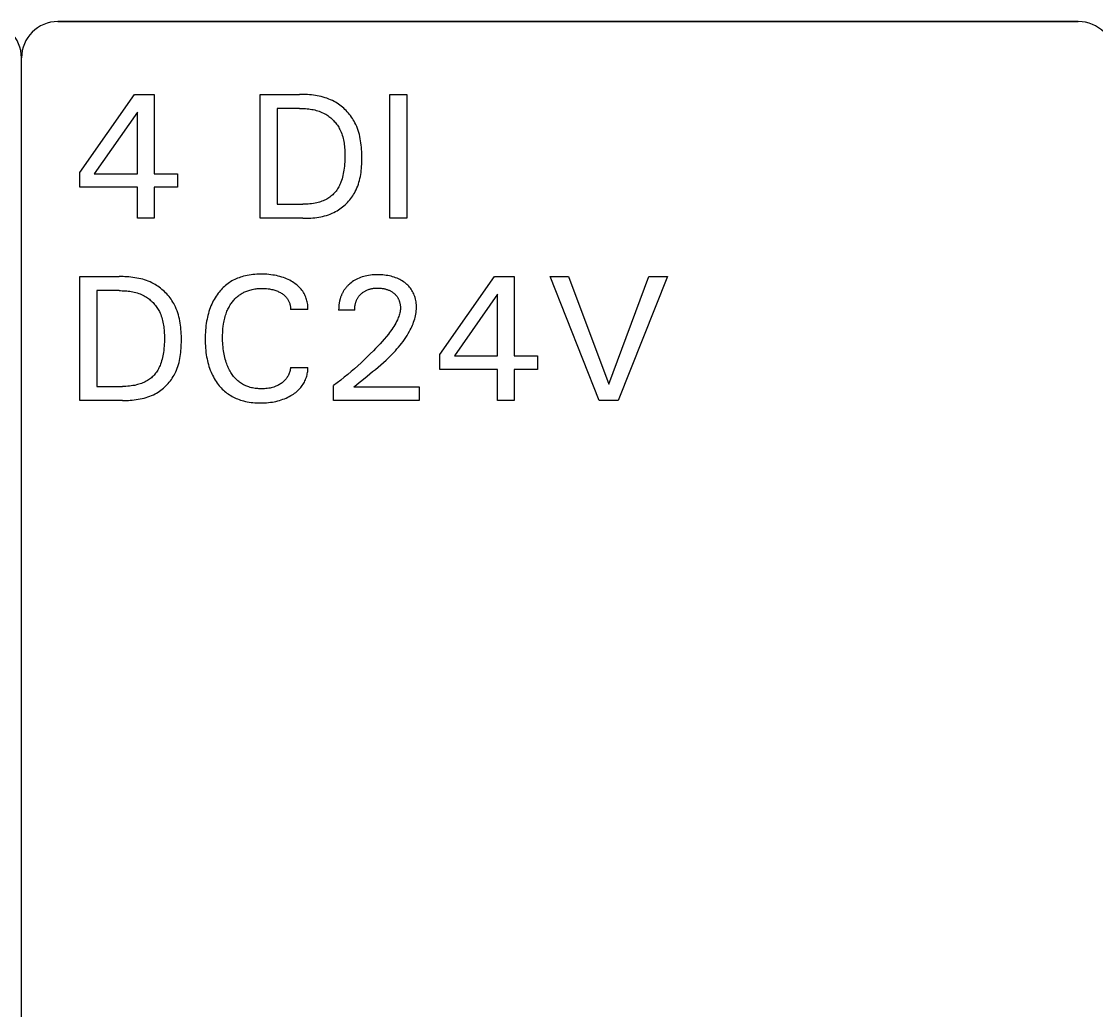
# Model space of a CAD drawing. Extents: x 10 to 622, y -523 to 292.
# Drawn here: x 279.28 to 282.266, y 115.463 to 118.211 of the extents above; entities that cross this region are included whole.
import ezdxf

# ---------------------------------------------------------------- set-up
doc = ezdxf.new("R2010")
doc.units = 0
doc.header["$LTSCALE"] = 5
doc.header["$MEASUREMENT"] = 0
doc.layers.get('0').update_dxf_attribs({"linetype": 'CONTINUOUS'})

msp = doc.modelspace()

# ---------------------------------------------------------------- linework, layer by layer
at = {"color": 7, "linetype": 'Continuous'}
for p, q in [((279.3809, 118.2106), (282.2157, 118.2106)), ((282.2157, 118.2106), (279.3809, 118.2106)), ((279.2797, 91.5843), (279.2797, 118.1094)), ((279.2797, 101.4856), (279.2797, 118.1094)), ((279.2797, 91.5843), (279.2797, 118.1094)), ((279.2797, 101.4856), (279.2797, 118.1094)), ((279.4417, 117.7915), (279.5934, 118.0081)), ((279.5934, 118.0081), (279.6478, 118.0081)), ((279.6478, 118.0081), (279.6478, 117.7876)), ((279.943, 117.6639), (279.943, 118.0081)), ((279.943, 118.0081), (280.052, 118.0081)), ((280.0575, 118.0081), (280.052, 118.0081)), ((280.063, 118.008), (280.0575, 118.0081)), ((280.0685, 118.0078), (280.063, 118.008)), ((280.074, 118.0075), (280.0685, 118.0078)), ((280.0796, 118.007), (280.074, 118.0075)), ((280.0851, 118.0065), (280.0796, 118.007)), ((280.0906, 118.0059), (280.0851, 118.0065)), ((280.0961, 118.0051), (280.0906, 118.0059)), ((280.1015, 118.0042), (280.0961, 118.0051)), ((280.107, 118.0031), (280.1015, 118.0042)), ((280.1124, 118.0019), (280.107, 118.0031)), ((280.1177, 118.0005), (280.1124, 118.0019)), ((280.3028, 117.6639), (280.3028, 118.0081)), ((280.3028, 118.0081), (280.3499, 118.0081)), ((280.3499, 118.0081), (280.3499, 117.6639)), ((280.123, 117.999), (280.1177, 118.0005)), ((280.1282, 117.9973), (280.123, 117.999)), ((280.1333, 117.9953), (280.1282, 117.9973)), ((280.1384, 117.9933), (280.1333, 117.9953)), ((280.1434, 117.991), (280.1384, 117.9933)), ((280.1483, 117.9885), (280.1434, 117.991)), ((280.1523, 117.9862), (280.1483, 117.9885)), ((280.1563, 117.9838), (280.1523, 117.9862)), ((280.1601, 117.9812), (280.1563, 117.9838)), ((280.1639, 117.9785), (280.1601, 117.9812)), ((280.1676, 117.9757), (280.1639, 117.9785)), ((280.1713, 117.9727), (280.1676, 117.9757)), ((280.1748, 117.9697), (280.1713, 117.9727)), ((279.6017, 117.9591), (279.4819, 117.7876)), ((279.6017, 117.7876), (279.6017, 117.9591)), ((279.9901, 117.9691), (279.9901, 117.7029)), ((280.052, 117.9691), (279.9901, 117.9691)), ((280.052, 117.9691), (280.0563, 117.9691)), ((280.0563, 117.9691), (280.0605, 117.969)), ((280.0605, 117.969), (280.0648, 117.9688)), ((280.0648, 117.9688), (280.069, 117.9685)), ((280.069, 117.9685), (280.0733, 117.9682)), ((280.0733, 117.9682), (280.0775, 117.9677)), ((280.0775, 117.9677), (280.0818, 117.9672)), ((280.0818, 117.9672), (280.086, 117.9665)), ((280.086, 117.9665), (280.0902, 117.9657)), ((280.0902, 117.9657), (280.0944, 117.9648)), ((280.0944, 117.9648), (280.0985, 117.9638)), ((280.0985, 117.9638), (280.1026, 117.9626)), ((280.1026, 117.9626), (280.1066, 117.9613)), ((280.1066, 117.9613), (280.1106, 117.9598)), ((280.1106, 117.9598), (280.1145, 117.9582)), ((280.1145, 117.9582), (280.1183, 117.9564)), ((280.1183, 117.9564), (280.1221, 117.9545)), ((280.1221, 117.9545), (280.1251, 117.9528)), ((280.1251, 117.9528), (280.128, 117.951)), ((280.128, 117.951), (280.1308, 117.9491)), ((280.1308, 117.9491), (280.1336, 117.9471)), ((280.1336, 117.9471), (280.1363, 117.945)), ((280.1363, 117.945), (280.1389, 117.9428)), ((280.1389, 117.9428), (280.1415, 117.9405)), ((280.1782, 117.9665), (280.1748, 117.9697)), ((280.1815, 117.9632), (280.1782, 117.9665)), ((280.1847, 117.9598), (280.1815, 117.9632)), ((280.1878, 117.9563), (280.1847, 117.9598)), ((280.1908, 117.9527), (280.1878, 117.9563)), ((280.1937, 117.949), (280.1908, 117.9527)), ((280.1964, 117.9452), (280.1937, 117.949)), ((280.199, 117.9414), (280.1964, 117.9452)), ((280.2015, 117.9375), (280.199, 117.9414)), ((280.1415, 117.9405), (280.144, 117.9382)), ((280.144, 117.9382), (280.1464, 117.9357)), ((280.1464, 117.9357), (280.1487, 117.9332)), ((280.1487, 117.9332), (280.151, 117.9306)), ((280.151, 117.9306), (280.1531, 117.9279)), ((280.1531, 117.9279), (280.1552, 117.9252)), ((280.1552, 117.9252), (280.1572, 117.9224)), ((280.1572, 117.9224), (280.1591, 117.9195)), ((280.1591, 117.9195), (280.1609, 117.9166)), ((280.1609, 117.9166), (280.1626, 117.9137)), ((280.1626, 117.9137), (280.1642, 117.9107)), ((280.2038, 117.9335), (280.2015, 117.9375)), ((280.206, 117.9294), (280.2038, 117.9335)), ((280.2086, 117.9241), (280.206, 117.9294)), ((280.211, 117.9187), (280.2086, 117.9241)), ((280.2131, 117.9133), (280.211, 117.9187)), ((280.2151, 117.9077), (280.2131, 117.9133)), ((280.1642, 117.9107), (280.1661, 117.9067)), ((280.1661, 117.9067), (280.1678, 117.9027)), ((280.1678, 117.9027), (280.1694, 117.8986)), ((280.1694, 117.8986), (280.1708, 117.8944)), ((280.1708, 117.8944), (280.172, 117.8902)), ((280.172, 117.8902), (280.1731, 117.886)), ((280.1731, 117.886), (280.1741, 117.8817)), ((280.1741, 117.8817), (280.175, 117.8774)), ((280.2168, 117.9021), (280.2151, 117.9077)), ((280.2184, 117.8964), (280.2168, 117.9021)), ((280.2197, 117.8907), (280.2184, 117.8964)), ((280.2209, 117.8849), (280.2197, 117.8907)), ((280.2219, 117.879), (280.2209, 117.8849)), ((280.175, 117.8774), (280.1757, 117.873)), ((280.1757, 117.873), (280.1764, 117.8686)), ((280.1764, 117.8686), (280.1769, 117.8642)), ((280.1769, 117.8642), (280.1773, 117.8598)), ((280.1773, 117.8598), (280.1776, 117.8553)), ((280.1776, 117.8553), (280.1779, 117.8509)), ((280.2228, 117.8731), (280.2219, 117.879)), ((280.2235, 117.8672), (280.2228, 117.8731)), ((280.2241, 117.8612), (280.2235, 117.8672)), ((280.2245, 117.8552), (280.2241, 117.8612)), ((280.2249, 117.8492), (280.2245, 117.8552)), ((280.178, 117.826), (280.1777, 117.8203)), ((280.1779, 117.8509), (280.178, 117.8465)), ((280.178, 117.8465), (280.1781, 117.842)), ((280.1781, 117.8318), (280.178, 117.826)), ((280.1781, 117.842), (280.1782, 117.8376)), ((280.1782, 117.8376), (280.1781, 117.8318)), ((280.2251, 117.8431), (280.2249, 117.8492)), ((280.2252, 117.8371), (280.2251, 117.8431)), ((280.2251, 117.8196), (280.2252, 117.8253)), ((280.2252, 117.831), (280.2252, 117.8371)), ((280.2252, 117.8253), (280.2252, 117.831)), ((280.1747, 117.7927), (280.1738, 117.7879)), ((280.1754, 117.7974), (280.1747, 117.7927)), ((280.1762, 117.8031), (280.1754, 117.7974)), ((280.1768, 117.8088), (280.1762, 117.8031)), ((280.1773, 117.8145), (280.1768, 117.8088)), ((280.1777, 117.8203), (280.1773, 117.8145)), ((280.2229, 117.7913), (280.2235, 117.7969)), ((280.2235, 117.7969), (280.2241, 117.8025)), ((280.2241, 117.8025), (280.2245, 117.8082)), ((280.2245, 117.8082), (280.2248, 117.8139)), ((280.2248, 117.8139), (280.2251, 117.8196)), ((279.4417, 117.75), (279.4417, 117.7915)), ((279.4819, 117.7876), (279.6017, 117.7876)), ((279.6478, 117.7876), (279.7129, 117.7876)), ((279.7129, 117.7876), (279.7129, 117.75)), ((280.1672, 117.7647), (280.1659, 117.7614)), ((280.1688, 117.7693), (280.1672, 117.7647)), ((280.1703, 117.7739), (280.1688, 117.7693)), ((280.1716, 117.7785), (280.1703, 117.7739)), ((280.1727, 117.7832), (280.1716, 117.7785)), ((280.1738, 117.7879), (280.1727, 117.7832)), ((280.2156, 117.7586), (280.2172, 117.7639)), ((280.2172, 117.7639), (280.2187, 117.7693)), ((280.2187, 117.7693), (280.22, 117.7747)), ((280.22, 117.7747), (280.2211, 117.7802)), ((280.2211, 117.7802), (280.222, 117.7857)), ((280.222, 117.7857), (280.2229, 117.7913)), ((279.6017, 117.75), (279.4417, 117.75)), ((279.6017, 117.6639), (279.6017, 117.75)), ((279.6478, 117.75), (279.6478, 117.6639)), ((279.7129, 117.75), (279.6478, 117.75)), ((280.1492, 117.7343), (280.1468, 117.7319)), ((280.1514, 117.7369), (280.1492, 117.7343)), ((280.1535, 117.7395), (280.1514, 117.7369)), ((280.1557, 117.7424), (280.1535, 117.7395)), ((280.1577, 117.7454), (280.1557, 117.7424)), ((280.1595, 117.7485), (280.1577, 117.7454)), ((280.1613, 117.7516), (280.1595, 117.7485)), ((280.1629, 117.7548), (280.1613, 117.7516)), ((280.1645, 117.7581), (280.1629, 117.7548)), ((280.1659, 117.7614), (280.1645, 117.7581)), ((280.2025, 117.7302), (280.2048, 117.7341)), ((280.2048, 117.7341), (280.207, 117.7382)), ((280.207, 117.7382), (280.2095, 117.7432)), ((280.2095, 117.7432), (280.2117, 117.7483)), ((280.2117, 117.7483), (280.2138, 117.7534)), ((280.2138, 117.7534), (280.2156, 117.7586)), ((279.9901, 117.7029), (280.0616, 117.7029)), ((280.0664, 117.703), (280.0616, 117.7029)), ((280.0713, 117.7032), (280.0664, 117.703)), ((280.0761, 117.7034), (280.0713, 117.7032)), ((280.081, 117.7039), (280.0761, 117.7034)), ((280.0858, 117.7044), (280.081, 117.7039)), ((280.0906, 117.7051), (280.0858, 117.7044)), ((280.0954, 117.706), (280.0906, 117.7051)), ((280.1002, 117.707), (280.0954, 117.706)), ((280.1038, 117.7079), (280.1002, 117.707)), ((280.1073, 117.7089), (280.1038, 117.7079)), ((280.1108, 117.71), (280.1073, 117.7089)), ((280.1143, 117.7112), (280.1108, 117.71)), ((280.1177, 117.7126), (280.1143, 117.7112)), ((280.1211, 117.714), (280.1177, 117.7126)), ((280.1244, 117.7156), (280.1211, 117.714)), ((280.1277, 117.7174), (280.1244, 117.7156)), ((280.1308, 117.7192), (280.1277, 117.7174)), ((280.1337, 117.721), (280.1308, 117.7192)), ((280.1365, 117.723), (280.1337, 117.721)), ((280.1392, 117.7251), (280.1365, 117.723)), ((280.1418, 117.7272), (280.1392, 117.7251)), ((280.1444, 117.7295), (280.1418, 117.7272)), ((280.1468, 117.7319), (280.1444, 117.7295)), ((280.1788, 117.7014), (280.1822, 117.7047)), ((280.1822, 117.7047), (280.1855, 117.708)), ((280.1855, 117.708), (280.1886, 117.7115)), ((280.1886, 117.7115), (280.1917, 117.715)), ((280.1917, 117.715), (280.1946, 117.7187)), ((280.1946, 117.7187), (280.1973, 117.7224)), ((280.1973, 117.7224), (280.2, 117.7262)), ((280.2, 117.7262), (280.2025, 117.7302)), ((280.127, 117.6721), (280.1322, 117.6738)), ((280.1322, 117.6738), (280.1374, 117.6756)), ((280.1374, 117.6756), (280.1425, 117.6777)), ((280.1425, 117.6777), (280.1475, 117.68)), ((280.1475, 117.68), (280.1524, 117.6825)), ((280.1524, 117.6825), (280.1564, 117.6848)), ((280.1564, 117.6848), (280.1604, 117.6872)), ((280.1604, 117.6872), (280.1643, 117.6898)), ((280.1643, 117.6898), (280.168, 117.6925)), ((280.168, 117.6925), (280.1717, 117.6953)), ((280.1717, 117.6953), (280.1753, 117.6983)), ((280.1753, 117.6983), (280.1788, 117.7014)), ((279.6478, 117.6639), (279.6017, 117.6639)), ((280.0613, 117.6639), (279.943, 117.6639)), ((280.0613, 117.6639), (280.0668, 117.664)), ((280.0668, 117.664), (280.0723, 117.6641)), ((280.0723, 117.6641), (280.0778, 117.6643)), ((280.0778, 117.6643), (280.0834, 117.6646)), ((280.0834, 117.6646), (280.0889, 117.6651)), ((280.0889, 117.6651), (280.0944, 117.6656)), ((280.0944, 117.6656), (280.0999, 117.6663)), ((280.0999, 117.6663), (280.1054, 117.6672)), ((280.1054, 117.6672), (280.1109, 117.6682)), ((280.1109, 117.6682), (280.1163, 117.6693)), ((280.1163, 117.6693), (280.1217, 117.6706)), ((280.1217, 117.6706), (280.127, 117.6721)), ((280.3499, 117.6639), (280.3028, 117.6639)), ((279.4417, 117.1577), (279.4417, 117.5019)), ((279.4417, 117.5019), (279.5507, 117.5019)), ((279.5562, 117.5019), (279.5507, 117.5019)), ((279.5617, 117.5018), (279.5562, 117.5019)), ((279.5672, 117.5016), (279.5617, 117.5018)), ((279.5727, 117.5012), (279.5672, 117.5016)), ((279.5782, 117.5008), (279.5727, 117.5012)), ((279.5838, 117.5003), (279.5782, 117.5008)), ((279.5893, 117.4997), (279.5838, 117.5003)), ((279.5948, 117.4989), (279.5893, 117.4997)), ((279.6002, 117.498), (279.5948, 117.4989)), ((279.6056, 117.4969), (279.6002, 117.498)), ((279.611, 117.4957), (279.6056, 117.4969)), ((279.6164, 117.4943), (279.611, 117.4957)), ((279.6216, 117.4928), (279.6164, 117.4943)), ((279.8721, 117.4938), (279.8682, 117.4918)), ((279.876, 117.4956), (279.8721, 117.4938)), ((279.88, 117.4973), (279.876, 117.4956)), ((279.884, 117.4989), (279.88, 117.4973)), ((279.8881, 117.5003), (279.884, 117.4989)), ((279.8922, 117.5016), (279.8881, 117.5003)), ((279.8964, 117.5029), (279.8922, 117.5016)), ((279.9016, 117.5042), (279.8964, 117.5029)), ((279.9068, 117.5053), (279.9016, 117.5042)), ((279.912, 117.5062), (279.9068, 117.5053)), ((279.9173, 117.507), (279.912, 117.5062)), ((279.9226, 117.5077), (279.9173, 117.507)), ((279.928, 117.5081), (279.9226, 117.5077)), ((279.9333, 117.5085), (279.928, 117.5081)), ((279.9386, 117.5087), (279.9333, 117.5085)), ((279.944, 117.5088), (279.9386, 117.5087)), ((279.9496, 117.5087), (279.944, 117.5088)), ((279.9553, 117.5085), (279.9496, 117.5087)), ((279.9609, 117.5082), (279.9553, 117.5085)), ((279.9665, 117.5077), (279.9609, 117.5082)), ((279.9721, 117.5071), (279.9665, 117.5077)), ((279.9777, 117.5063), (279.9721, 117.5071)), ((279.9827, 117.5055), (279.9777, 117.5063)), ((279.9877, 117.5045), (279.9827, 117.5055)), ((279.9927, 117.5034), (279.9877, 117.5045)), ((279.9977, 117.5021), (279.9927, 117.5034)), ((280.0026, 117.5007), (279.9977, 117.5021)), ((280.0074, 117.4991), (280.0026, 117.5007)), ((280.0118, 117.4975), (280.0074, 117.4991)), ((280.0162, 117.4957), (280.0118, 117.4975)), ((280.0205, 117.4938), (280.0162, 117.4957)), ((280.0248, 117.4917), (280.0205, 117.4938)), ((280.2098, 117.4941), (280.206, 117.492)), ((280.2136, 117.496), (280.2098, 117.4941)), ((280.2177, 117.4978), (280.2136, 117.496)), ((280.2219, 117.4994), (280.2177, 117.4978)), ((280.2262, 117.5009), (280.2219, 117.4994)), ((280.2305, 117.5022), (280.2262, 117.5009)), ((280.2348, 117.5033), (280.2305, 117.5022)), ((280.2392, 117.5043), (280.2348, 117.5033)), ((280.2441, 117.5052), (280.2392, 117.5043)), ((280.2491, 117.5059), (280.2441, 117.5052)), ((280.254, 117.5064), (280.2491, 117.5059)), ((280.259, 117.5068), (280.254, 117.5064)), ((280.2639, 117.507), (280.259, 117.5068)), ((280.2689, 117.5071), (280.2639, 117.507)), ((280.2738, 117.507), (280.2689, 117.5071)), ((280.2786, 117.5068), (280.2738, 117.507)), ((280.2835, 117.5065), (280.2786, 117.5068)), ((280.2883, 117.506), (280.2835, 117.5065)), ((280.2931, 117.5054), (280.2883, 117.506)), ((280.2979, 117.5046), (280.2931, 117.5054)), ((280.3022, 117.5038), (280.2979, 117.5046)), ((280.3064, 117.5028), (280.3022, 117.5038)), ((280.3107, 117.5016), (280.3064, 117.5028)), ((280.3148, 117.5004), (280.3107, 117.5016)), ((280.319, 117.4989), (280.3148, 117.5004)), ((280.323, 117.4973), (280.319, 117.4989)), ((280.3268, 117.4956), (280.323, 117.4973)), ((280.3304, 117.4938), (280.3268, 117.4956)), ((280.334, 117.4919), (280.3304, 117.4938)), ((280.4421, 117.2853), (280.5939, 117.5019)), ((280.5939, 117.5019), (280.6483, 117.5019)), ((280.6483, 117.5019), (280.6483, 117.2814)), ((280.8847, 117.1577), (280.748, 117.5019)), ((280.748, 117.5019), (280.799, 117.5019)), ((280.799, 117.5019), (280.9117, 117.2028)), ((280.9117, 117.2028), (281.023, 117.5019)), ((281.074, 117.5019), (280.9373, 117.1577)), ((281.023, 117.5019), (281.074, 117.5019)), ((279.6269, 117.491), (279.6216, 117.4928)), ((279.632, 117.4891), (279.6269, 117.491)), ((279.6371, 117.487), (279.632, 117.4891)), ((279.6421, 117.4848), (279.6371, 117.487)), ((279.6469, 117.4822), (279.6421, 117.4848)), ((279.651, 117.48), (279.6469, 117.4822)), ((279.6549, 117.4776), (279.651, 117.48)), ((279.6588, 117.475), (279.6549, 117.4776)), ((279.6626, 117.4723), (279.6588, 117.475)), ((279.6663, 117.4695), (279.6626, 117.4723)), ((279.6699, 117.4665), (279.6663, 117.4695)), ((279.6735, 117.4635), (279.6699, 117.4665)), ((279.6769, 117.4603), (279.6735, 117.4635)), ((279.8344, 117.4655), (279.8316, 117.4623)), ((279.8374, 117.4686), (279.8344, 117.4655)), ((279.8404, 117.4716), (279.8374, 117.4686)), ((279.8436, 117.4745), (279.8404, 117.4716)), ((279.8468, 117.4774), (279.8436, 117.4745)), ((279.8502, 117.4801), (279.8468, 117.4774)), ((279.8536, 117.4827), (279.8502, 117.4801)), ((279.8571, 117.4851), (279.8536, 117.4827)), ((279.8607, 117.4875), (279.8571, 117.4851)), ((279.8645, 117.4897), (279.8607, 117.4875)), ((279.8682, 117.4918), (279.8645, 117.4897)), ((279.9085, 117.4628), (279.9112, 117.4637)), ((279.9112, 117.4637), (279.914, 117.4645)), ((279.914, 117.4645), (279.9174, 117.4654)), ((279.9174, 117.4654), (279.9208, 117.4662)), ((279.9208, 117.4662), (279.9243, 117.4669)), ((279.9243, 117.4669), (279.9277, 117.4675)), ((279.9277, 117.4675), (279.9312, 117.468)), ((279.9312, 117.468), (279.9347, 117.4684)), ((279.9347, 117.4684), (279.9383, 117.4686)), ((279.9383, 117.4686), (279.9418, 117.4688)), ((279.9418, 117.4688), (279.9453, 117.469)), ((279.9453, 117.469), (279.9488, 117.469)), ((279.9488, 117.469), (279.9528, 117.4689)), ((279.9528, 117.4689), (279.9568, 117.4688)), ((279.9568, 117.4688), (279.9608, 117.4685)), ((279.9608, 117.4685), (279.9647, 117.4681)), ((279.9647, 117.4681), (279.9687, 117.4675)), ((279.9687, 117.4675), (279.9717, 117.467)), ((279.9717, 117.467), (279.9746, 117.4664)), ((279.9746, 117.4664), (279.9776, 117.4657)), ((279.9776, 117.4657), (279.9805, 117.465)), ((279.9805, 117.465), (279.9834, 117.4641)), ((279.9834, 117.4641), (279.9863, 117.4631)), ((279.9863, 117.4631), (279.9889, 117.4621)), ((280.0289, 117.4895), (280.0248, 117.4917)), ((280.033, 117.487), (280.0289, 117.4895)), ((280.0363, 117.4849), (280.033, 117.487)), ((280.0395, 117.4827), (280.0363, 117.4849)), ((280.0426, 117.4804), (280.0395, 117.4827)), ((280.0456, 117.478), (280.0426, 117.4804)), ((280.0486, 117.4754), (280.0456, 117.478)), ((280.0514, 117.4727), (280.0486, 117.4754)), ((280.0541, 117.4699), (280.0514, 117.4727)), ((280.0566, 117.467), (280.0541, 117.4699)), ((280.0588, 117.4641), (280.0566, 117.467)), ((280.061, 117.4611), (280.0588, 117.4641)), ((280.1756, 117.4637), (280.1747, 117.4623)), ((280.1765, 117.4651), (280.1756, 117.4637)), ((280.1775, 117.4664), (280.1765, 117.4651)), ((280.1785, 117.4678), (280.1775, 117.4664)), ((280.1795, 117.4691), (280.1785, 117.4678)), ((280.1805, 117.4704), (280.1795, 117.4691)), ((280.1815, 117.4716), (280.1805, 117.4704)), ((280.1826, 117.4729), (280.1815, 117.4716)), ((280.1837, 117.4741), (280.1826, 117.4729)), ((280.1849, 117.4753), (280.1837, 117.4741)), ((280.186, 117.4765), (280.1849, 117.4753)), ((280.1872, 117.4777), (280.186, 117.4765)), ((280.1884, 117.4789), (280.1872, 117.4777)), ((280.1896, 117.48), (280.1884, 117.4789)), ((280.1908, 117.4811), (280.1896, 117.48)), ((280.1921, 117.4822), (280.1908, 117.4811)), ((280.1954, 117.4849), (280.1921, 117.4822)), ((280.1988, 117.4874), (280.1954, 117.4849)), ((280.2024, 117.4898), (280.1988, 117.4874)), ((280.206, 117.492), (280.2024, 117.4898)), ((280.2358, 117.4627), (280.2376, 117.4636)), ((280.2376, 117.4636), (280.2395, 117.4644)), ((280.2395, 117.4644), (280.2414, 117.4652)), ((280.2414, 117.4652), (280.2433, 117.4659)), ((280.2433, 117.4659), (280.2452, 117.4666)), ((280.2452, 117.4666), (280.2472, 117.4672)), ((280.2472, 117.4672), (280.2491, 117.4677)), ((280.2491, 117.4677), (280.2511, 117.4682)), ((280.2511, 117.4682), (280.2533, 117.4686)), ((280.2533, 117.4686), (280.2555, 117.469)), ((280.2555, 117.469), (280.2577, 117.4693)), ((280.2577, 117.4693), (280.26, 117.4695)), ((280.26, 117.4695), (280.2622, 117.4697)), ((280.2622, 117.4697), (280.2644, 117.4699)), ((280.2644, 117.4699), (280.2667, 117.4699)), ((280.2667, 117.4699), (280.2689, 117.47)), ((280.2689, 117.47), (280.2714, 117.4699)), ((280.2714, 117.4699), (280.2739, 117.4699)), ((280.2739, 117.4699), (280.2764, 117.4697)), ((280.2764, 117.4697), (280.2789, 117.4695)), ((280.2789, 117.4695), (280.2813, 117.4692)), ((280.2813, 117.4692), (280.2838, 117.4689)), ((280.2838, 117.4689), (280.2863, 117.4684)), ((280.2863, 117.4684), (280.2882, 117.468)), ((280.2882, 117.468), (280.2901, 117.4676)), ((280.2901, 117.4676), (280.292, 117.4671)), ((280.292, 117.4671), (280.2939, 117.4665)), ((280.2939, 117.4665), (280.2957, 117.4659)), ((280.2957, 117.4659), (280.2976, 117.4653)), ((280.2976, 117.4653), (280.2994, 117.4646)), ((280.2994, 117.4646), (280.3012, 117.4638)), ((280.3012, 117.4638), (280.3029, 117.463)), ((280.3375, 117.4897), (280.334, 117.4919)), ((280.341, 117.4875), (280.3375, 117.4897)), ((280.3443, 117.4851), (280.341, 117.4875)), ((280.3472, 117.4828), (280.3443, 117.4851)), ((280.3501, 117.4804), (280.3472, 117.4828)), ((280.3528, 117.4778), (280.3501, 117.4804)), ((280.3554, 117.4752), (280.3528, 117.4778)), ((280.3579, 117.4724), (280.3554, 117.4752)), ((280.3603, 117.4695), (280.3579, 117.4724)), ((280.3625, 117.4666), (280.3603, 117.4695)), ((280.3645, 117.4635), (280.3625, 117.4666)), ((280.3663, 117.4604), (280.3645, 117.4635)), ((279.4888, 117.4629), (279.4888, 117.1967)), ((279.5507, 117.4629), (279.4888, 117.4629)), ((279.5507, 117.4629), (279.5549, 117.4629)), ((279.5549, 117.4629), (279.5592, 117.4628)), ((279.5592, 117.4628), (279.5634, 117.4626)), ((279.5634, 117.4626), (279.5677, 117.4623)), ((279.5677, 117.4623), (279.572, 117.462)), ((279.572, 117.462), (279.5762, 117.4615)), ((279.5762, 117.4615), (279.5805, 117.461)), ((279.5805, 117.461), (279.5847, 117.4603)), ((279.5847, 117.4603), (279.5889, 117.4595)), ((279.5889, 117.4595), (279.5931, 117.4586)), ((279.5931, 117.4586), (279.5972, 117.4576)), ((279.5972, 117.4576), (279.6013, 117.4564)), ((279.6013, 117.4564), (279.6053, 117.4551)), ((279.6053, 117.4551), (279.6093, 117.4536)), ((279.6093, 117.4536), (279.6132, 117.452)), ((279.6132, 117.452), (279.617, 117.4502)), ((279.617, 117.4502), (279.6208, 117.4483)), ((279.6208, 117.4483), (279.6237, 117.4466)), ((279.6237, 117.4466), (279.6266, 117.4448)), ((279.6266, 117.4448), (279.6295, 117.4429)), ((279.6295, 117.4429), (279.6322, 117.4409)), ((279.6322, 117.4409), (279.6349, 117.4388)), ((279.6349, 117.4388), (279.6376, 117.4366)), ((279.6376, 117.4366), (279.6401, 117.4343)), ((279.6401, 117.4343), (279.6426, 117.432)), ((279.6802, 117.457), (279.6769, 117.4603)), ((279.6834, 117.4536), (279.6802, 117.457)), ((279.6865, 117.4501), (279.6834, 117.4536)), ((279.6895, 117.4465), (279.6865, 117.4501)), ((279.6923, 117.4428), (279.6895, 117.4465)), ((279.6951, 117.439), (279.6923, 117.4428)), ((279.6977, 117.4352), (279.6951, 117.439)), ((279.7001, 117.4313), (279.6977, 117.4352)), ((279.8125, 117.4342), (279.8102, 117.4296)), ((279.815, 117.4386), (279.8125, 117.4342)), ((279.8175, 117.443), (279.815, 117.4386)), ((279.8203, 117.4473), (279.8175, 117.443)), ((279.8231, 117.4515), (279.8203, 117.4473)), ((279.8261, 117.4556), (279.8231, 117.4515)), ((279.8288, 117.459), (279.8261, 117.4556)), ((279.8316, 117.4623), (279.8288, 117.459)), ((279.8667, 117.4331), (279.8685, 117.4353)), ((279.8685, 117.4353), (279.8704, 117.4375)), ((279.8704, 117.4375), (279.8724, 117.4397)), ((279.8724, 117.4397), (279.8744, 117.4417)), ((279.8744, 117.4417), (279.8765, 117.4437)), ((279.8765, 117.4437), (279.8786, 117.4456)), ((279.8786, 117.4456), (279.8808, 117.4475)), ((279.8808, 117.4475), (279.8831, 117.4493)), ((279.8831, 117.4493), (279.8854, 117.451)), ((279.8854, 117.451), (279.8878, 117.4526)), ((279.8878, 117.4526), (279.8902, 117.4542)), ((279.8902, 117.4542), (279.8927, 117.4556)), ((279.8927, 117.4556), (279.8952, 117.457)), ((279.8952, 117.457), (279.8978, 117.4583)), ((279.8978, 117.4583), (279.9004, 117.4596)), ((279.9004, 117.4596), (279.9031, 117.4607)), ((279.9031, 117.4607), (279.9058, 117.4618)), ((279.9058, 117.4618), (279.9085, 117.4628)), ((279.9889, 117.4621), (279.9915, 117.4611)), ((279.9915, 117.4611), (279.9941, 117.4599)), ((279.9941, 117.4599), (279.9966, 117.4586)), ((279.9966, 117.4586), (279.9991, 117.4573)), ((279.9991, 117.4573), (280.0015, 117.4558)), ((280.0015, 117.4558), (280.0035, 117.4546)), ((280.0035, 117.4546), (280.0054, 117.4532)), ((280.0054, 117.4532), (280.0073, 117.4519)), ((280.0073, 117.4519), (280.0091, 117.4504)), ((280.0091, 117.4504), (280.0109, 117.4489)), ((280.0109, 117.4489), (280.0126, 117.4473)), ((280.0126, 117.4473), (280.0142, 117.4456)), ((280.0142, 117.4456), (280.0158, 117.4439)), ((280.0158, 117.4439), (280.0171, 117.4422)), ((280.0171, 117.4422), (280.0184, 117.4404)), ((280.0184, 117.4404), (280.0196, 117.4386)), ((280.0196, 117.4386), (280.0207, 117.4367)), ((280.0207, 117.4367), (280.0217, 117.4348)), ((280.0217, 117.4348), (280.0227, 117.4329)), ((280.0629, 117.458), (280.061, 117.4611)), ((280.0648, 117.4549), (280.0629, 117.458)), ((280.0665, 117.4516), (280.0648, 117.4549)), ((280.0681, 117.4483), (280.0665, 117.4516)), ((280.0695, 117.4449), (280.0681, 117.4483)), ((280.0707, 117.4415), (280.0695, 117.4449)), ((280.0718, 117.4382), (280.0707, 117.4415)), ((280.0728, 117.4348), (280.0718, 117.4382)), ((280.0736, 117.4314), (280.0728, 117.4348)), ((280.1634, 117.4341), (280.163, 117.4322)), ((280.1638, 117.436), (280.1634, 117.4341)), ((280.1643, 117.4379), (280.1638, 117.436)), ((280.1648, 117.4396), (280.1643, 117.4379)), ((280.1653, 117.4414), (280.1648, 117.4396)), ((280.1658, 117.4431), (280.1653, 117.4414)), ((280.1664, 117.4447), (280.1658, 117.4431)), ((280.167, 117.4464), (280.1664, 117.4447)), ((280.1676, 117.4481), (280.167, 117.4464)), ((280.1683, 117.4497), (280.1676, 117.4481)), ((280.169, 117.4514), (280.1683, 117.4497)), ((280.1697, 117.453), (280.169, 117.4514)), ((280.1704, 117.4546), (280.1697, 117.453)), ((280.1712, 117.4562), (280.1704, 117.4546)), ((280.172, 117.4577), (280.1712, 117.4562)), ((280.1729, 117.4593), (280.172, 117.4577)), ((280.1738, 117.4608), (280.1729, 117.4593)), ((280.1747, 117.4623), (280.1738, 117.4608)), ((280.2089, 117.4317), (280.2095, 117.4333)), ((280.2095, 117.4333), (280.2101, 117.435)), ((280.2101, 117.435), (280.2108, 117.4366)), ((280.2108, 117.4366), (280.2116, 117.4383)), ((280.2116, 117.4383), (280.2124, 117.4398)), ((280.2124, 117.4398), (280.2132, 117.4414)), ((280.2132, 117.4414), (280.2141, 117.4429)), ((280.2141, 117.4429), (280.2151, 117.4444)), ((280.2151, 117.4444), (280.2161, 117.4458)), ((280.2161, 117.4458), (280.2171, 117.4472)), ((280.2171, 117.4472), (280.2182, 117.4485)), ((280.2182, 117.4485), (280.2193, 117.4499)), ((280.2193, 117.4499), (280.2205, 117.4512)), ((280.2205, 117.4512), (280.2217, 117.4524)), ((280.2217, 117.4524), (280.2229, 117.4536)), ((280.2229, 117.4536), (280.2244, 117.455)), ((280.2244, 117.455), (280.2259, 117.4562)), ((280.2259, 117.4562), (280.2275, 117.4575)), ((280.2275, 117.4575), (280.229, 117.4586)), ((280.229, 117.4586), (280.2307, 117.4597)), ((280.2307, 117.4597), (280.2323, 117.4608)), ((280.2323, 117.4608), (280.2341, 117.4618)), ((280.2341, 117.4618), (280.2358, 117.4627)), ((280.3029, 117.463), (280.3045, 117.4622)), ((280.3045, 117.4622), (280.3062, 117.4613)), ((280.3062, 117.4613), (280.3078, 117.4603)), ((280.3078, 117.4603), (280.3093, 117.4593)), ((280.3093, 117.4593), (280.3108, 117.4583)), ((280.3108, 117.4583), (280.3123, 117.4572)), ((280.3123, 117.4572), (280.3138, 117.4561)), ((280.3138, 117.4561), (280.3151, 117.455)), ((280.3151, 117.455), (280.3164, 117.4538)), ((280.3164, 117.4538), (280.3176, 117.4527)), ((280.3176, 117.4527), (280.3188, 117.4514)), ((280.3188, 117.4514), (280.32, 117.4502)), ((280.32, 117.4502), (280.3211, 117.4489)), ((280.3211, 117.4489), (280.3221, 117.4475)), ((280.3221, 117.4475), (280.3231, 117.4462)), ((280.3231, 117.4462), (280.3241, 117.4448)), ((280.3241, 117.4448), (280.325, 117.4433)), ((280.325, 117.4433), (280.3259, 117.4418)), ((280.3259, 117.4418), (280.3266, 117.4403)), ((280.3266, 117.4403), (280.3274, 117.4388)), ((280.3274, 117.4388), (280.3281, 117.4372)), ((280.3281, 117.4372), (280.3287, 117.4356)), ((280.3287, 117.4356), (280.3293, 117.434)), ((280.3293, 117.434), (280.3298, 117.4323)), ((280.368, 117.4571), (280.3663, 117.4604)), ((280.3696, 117.4538), (280.368, 117.4571)), ((280.371, 117.4504), (280.3696, 117.4538)), ((280.3723, 117.447), (280.371, 117.4504)), ((280.3734, 117.4435), (280.3723, 117.447)), ((280.3744, 117.4396), (280.3734, 117.4435)), ((280.3752, 117.4357), (280.3744, 117.4396)), ((280.3759, 117.4317), (280.3752, 117.4357)), ((280.6022, 117.4529), (280.4824, 117.2814)), ((280.6022, 117.2814), (280.6022, 117.4529)), ((279.6426, 117.432), (279.6451, 117.4295)), ((279.6451, 117.4295), (279.6474, 117.427)), ((279.6474, 117.427), (279.6496, 117.4244)), ((279.6496, 117.4244), (279.6518, 117.4217)), ((279.6518, 117.4217), (279.6539, 117.419)), ((279.6539, 117.419), (279.6559, 117.4162)), ((279.6559, 117.4162), (279.6578, 117.4133)), ((279.6578, 117.4133), (279.6595, 117.4104)), ((279.6595, 117.4104), (279.6612, 117.4075)), ((279.6612, 117.4075), (279.6628, 117.4045)), ((279.6628, 117.4045), (279.6647, 117.4005)), ((279.7025, 117.4273), (279.7001, 117.4313)), ((279.7047, 117.4232), (279.7025, 117.4273)), ((279.7073, 117.4179), (279.7047, 117.4232)), ((279.7097, 117.4125), (279.7073, 117.4179)), ((279.7118, 117.4071), (279.7097, 117.4125)), ((279.7138, 117.4015), (279.7118, 117.4071)), ((279.8005, 117.4048), (279.7989, 117.3995)), ((279.8022, 117.4101), (279.8005, 117.4048)), ((279.804, 117.4153), (279.8022, 117.4101)), ((279.8061, 117.4204), (279.804, 117.4153)), ((279.8081, 117.4251), (279.8061, 117.4204)), ((279.8102, 117.4296), (279.8081, 117.4251)), ((279.8494, 117.4024), (279.8506, 117.4054)), ((279.8506, 117.4054), (279.8519, 117.4085)), ((279.8519, 117.4085), (279.8533, 117.4114)), ((279.8533, 117.4114), (279.8547, 117.4144)), ((279.8547, 117.4144), (279.8563, 117.4173)), ((279.8563, 117.4173), (279.8579, 117.4202)), ((279.8579, 117.4202), (279.8596, 117.423)), ((279.8596, 117.423), (279.8614, 117.4258)), ((279.8614, 117.4258), (279.8632, 117.4285)), ((279.8632, 117.4285), (279.8649, 117.4308)), ((279.8649, 117.4308), (279.8667, 117.4331)), ((280.0227, 117.4329), (280.0235, 117.4309)), ((280.0235, 117.4309), (280.0243, 117.4288)), ((280.0243, 117.4288), (280.025, 117.4269)), ((280.025, 117.4269), (280.0255, 117.4249)), ((280.0255, 117.4249), (280.026, 117.4229)), ((280.026, 117.4229), (280.0264, 117.4209)), ((280.0264, 117.4209), (280.0267, 117.4189)), ((280.0267, 117.4189), (280.027, 117.4168)), ((280.027, 117.4168), (280.0271, 117.4148)), ((280.0271, 117.4148), (280.0272, 117.4127)), ((280.0272, 117.4127), (280.0272, 117.4107)), ((280.0755, 117.4107), (280.0272, 117.4107)), ((280.0742, 117.428), (280.0736, 117.4314)), ((280.0748, 117.4246), (280.0742, 117.428)), ((280.0752, 117.4211), (280.0748, 117.4246)), ((280.0754, 117.4176), (280.0752, 117.4211)), ((280.0755, 117.4142), (280.0754, 117.4176)), ((280.0755, 117.4107), (280.0755, 117.4142)), ((280.1609, 117.4128), (280.1608, 117.4109)), ((280.1608, 117.4109), (280.1608, 117.409)), ((280.2055, 117.409), (280.1608, 117.409)), ((280.161, 117.4167), (280.1609, 117.4148)), ((280.1609, 117.4148), (280.1609, 117.4128)), ((280.1611, 117.4187), (280.161, 117.4167)), ((280.1613, 117.4206), (280.1611, 117.4187)), ((280.1615, 117.4225), (280.1613, 117.4206)), ((280.1617, 117.4245), (280.1615, 117.4225)), ((280.162, 117.4264), (280.1617, 117.4245)), ((280.1623, 117.4284), (280.162, 117.4264)), ((280.1626, 117.4303), (280.1623, 117.4284)), ((280.163, 117.4322), (280.1626, 117.4303)), ((280.2055, 117.4112), (280.2056, 117.4134)), ((280.2055, 117.409), (280.2055, 117.4112)), ((280.2056, 117.4134), (280.2057, 117.4156)), ((280.2057, 117.4156), (280.2059, 117.4178)), ((280.2059, 117.4178), (280.2062, 117.42)), ((280.2062, 117.42), (280.2065, 117.4222)), ((280.2065, 117.4222), (280.2069, 117.4244)), ((280.2069, 117.4244), (280.2074, 117.4265)), ((280.2074, 117.4265), (280.2079, 117.4282)), ((280.2079, 117.4282), (280.2084, 117.43)), ((280.2084, 117.43), (280.2089, 117.4317)), ((280.3298, 117.4323), (280.3303, 117.4307)), ((280.3303, 117.4307), (280.3308, 117.4289)), ((280.3313, 117.404), (280.3306, 117.4008)), ((280.3308, 117.4289), (280.3312, 117.427)), ((280.3312, 117.427), (280.3315, 117.4251)), ((280.3318, 117.4073), (280.3313, 117.404)), ((280.3315, 117.4251), (280.3318, 117.4233)), ((280.3318, 117.4233), (280.332, 117.4214)), ((280.3322, 117.4106), (280.3318, 117.4073)), ((280.332, 117.4214), (280.3322, 117.4195)), ((280.3322, 117.4195), (280.3323, 117.4176)), ((280.3323, 117.4139), (280.3322, 117.4106)), ((280.3323, 117.4176), (280.3324, 117.4157)), ((280.3324, 117.4157), (280.3323, 117.4139)), ((280.3764, 117.4278), (280.3759, 117.4317)), ((280.3759, 117.4022), (280.3765, 117.4067)), ((280.3768, 117.4238), (280.3764, 117.4278)), ((280.3765, 117.4067), (280.3768, 117.4112)), ((280.377, 117.4198), (280.3768, 117.4238)), ((280.3768, 117.4112), (280.377, 117.4158)), ((280.377, 117.4158), (280.377, 117.4198)), ((279.6647, 117.4005), (279.6665, 117.3965)), ((279.6665, 117.3965), (279.668, 117.3924)), ((279.668, 117.3924), (279.6694, 117.3882)), ((279.6694, 117.3882), (279.6707, 117.384)), ((279.6707, 117.384), (279.6718, 117.3798)), ((279.6718, 117.3798), (279.6728, 117.3755)), ((279.6728, 117.3755), (279.6737, 117.3711)), ((279.7155, 117.3959), (279.7138, 117.4015)), ((279.717, 117.3902), (279.7155, 117.3959)), ((279.7184, 117.3845), (279.717, 117.3902)), ((279.7196, 117.3787), (279.7184, 117.3845)), ((279.7206, 117.3728), (279.7196, 117.3787)), ((279.794, 117.3779), (279.7931, 117.3718)), ((279.7951, 117.3834), (279.794, 117.3779)), ((279.7962, 117.3888), (279.7951, 117.3834)), ((279.7975, 117.3942), (279.7962, 117.3888)), ((279.7989, 117.3995), (279.7975, 117.3942)), ((279.8411, 117.3708), (279.8418, 117.3748)), ((279.8418, 117.3748), (279.8426, 117.3789)), ((279.8426, 117.3789), (279.8435, 117.3828)), ((279.8435, 117.3828), (279.8444, 117.3868)), ((279.8444, 117.3868), (279.8455, 117.3908)), ((279.8455, 117.3908), (279.8467, 117.3947)), ((279.8467, 117.3947), (279.848, 117.3985)), ((279.848, 117.3985), (279.8494, 117.4024)), ((280.3217, 117.3772), (280.3193, 117.3726)), ((280.324, 117.3819), (280.3217, 117.3772)), ((280.3253, 117.385), (280.324, 117.3819)), ((280.3266, 117.3881), (280.3253, 117.385)), ((280.3278, 117.3912), (280.3266, 117.3881)), ((280.3289, 117.3944), (280.3278, 117.3912)), ((280.3298, 117.3976), (280.3289, 117.3944)), ((280.3306, 117.4008), (280.3298, 117.3976)), ((280.3674, 117.3711), (280.3691, 117.3754)), ((280.3691, 117.3754), (280.3706, 117.3798)), ((280.3706, 117.3798), (280.372, 117.3842)), ((280.372, 117.3842), (280.3732, 117.3887)), ((280.3732, 117.3887), (280.3743, 117.3931)), ((280.3743, 117.3931), (280.3752, 117.3976)), ((280.3752, 117.3976), (280.3759, 117.4022)), ((279.6737, 117.3711), (279.6744, 117.3668)), ((279.6744, 117.3668), (279.675, 117.3624)), ((279.675, 117.3624), (279.6755, 117.358)), ((279.6755, 117.358), (279.676, 117.3536)), ((279.676, 117.3536), (279.6763, 117.3491)), ((279.6763, 117.3491), (279.6765, 117.3447)), ((279.6765, 117.3447), (279.6767, 117.3403)), ((279.7215, 117.3669), (279.7206, 117.3728)), ((279.7222, 117.361), (279.7215, 117.3669)), ((279.7228, 117.355), (279.7222, 117.361)), ((279.7232, 117.349), (279.7228, 117.355)), ((279.7235, 117.343), (279.7232, 117.349)), ((279.7905, 117.347), (279.7903, 117.3407)), ((279.791, 117.3532), (279.7905, 117.347)), ((279.7915, 117.3594), (279.791, 117.3532)), ((279.7922, 117.3656), (279.7915, 117.3594)), ((279.7931, 117.3718), (279.7922, 117.3656)), ((279.8384, 117.3398), (279.8386, 117.3457)), ((279.8386, 117.3457), (279.8389, 117.3516)), ((279.8389, 117.3516), (279.8394, 117.3576)), ((279.8394, 117.3576), (279.8401, 117.3635)), ((279.8401, 117.3635), (279.8411, 117.3708)), ((280.3021, 117.3465), (280.2989, 117.3424)), ((280.3052, 117.3507), (280.3021, 117.3465)), ((280.3082, 117.3549), (280.3052, 117.3507)), ((280.3112, 117.3592), (280.3082, 117.3549)), ((280.314, 117.3636), (280.3112, 117.3592)), ((280.3167, 117.3681), (280.314, 117.3636)), ((280.3193, 117.3726), (280.3167, 117.3681)), ((280.3509, 117.3384), (280.3543, 117.3442)), ((280.3543, 117.3442), (280.3576, 117.3501)), ((280.3576, 117.3501), (280.3598, 117.3542)), ((280.3598, 117.3542), (280.3619, 117.3584)), ((280.3619, 117.3584), (280.3638, 117.3626)), ((280.3638, 117.3626), (280.3657, 117.3668)), ((280.3657, 117.3668), (280.3674, 117.3711)), ((279.6764, 117.3141), (279.676, 117.3083)), ((279.6767, 117.3198), (279.6764, 117.3141)), ((279.6767, 117.3403), (279.6768, 117.3358)), ((279.6768, 117.3256), (279.6767, 117.3198)), ((279.6768, 117.3358), (279.6768, 117.3314)), ((279.6768, 117.3314), (279.6768, 117.3256)), ((279.7238, 117.3369), (279.7235, 117.343)), ((279.7237, 117.3134), (279.7239, 117.3191)), ((279.7239, 117.3309), (279.7238, 117.3369)), ((279.7239, 117.3248), (279.7239, 117.3309)), ((279.7239, 117.3191), (279.7239, 117.3248)), ((279.7901, 117.3345), (279.79, 117.3282)), ((279.79, 117.3282), (279.7901, 117.322)), ((279.7903, 117.3407), (279.7901, 117.3345)), ((279.7901, 117.322), (279.7903, 117.3158)), ((279.7903, 117.3158), (279.7906, 117.3096)), ((279.8383, 117.3338), (279.8384, 117.3398)), ((279.8384, 117.3284), (279.8383, 117.3338)), ((279.8385, 117.3229), (279.8384, 117.3284)), ((279.8388, 117.3175), (279.8385, 117.3229)), ((279.8391, 117.312), (279.8388, 117.3175)), ((280.2757, 117.3149), (280.2697, 117.3083)), ((280.2817, 117.3216), (280.2757, 117.3149)), ((280.2876, 117.3284), (280.2817, 117.3216)), ((280.2933, 117.3354), (280.2876, 117.3284)), ((280.2989, 117.3424), (280.2933, 117.3354)), ((280.3315, 117.3111), (280.3356, 117.3163)), ((280.3356, 117.3163), (280.3397, 117.3217)), ((280.3397, 117.3217), (280.3435, 117.3272)), ((280.3435, 117.3272), (280.3473, 117.3327)), ((280.3473, 117.3327), (280.3509, 117.3384)), ((279.6733, 117.2865), (279.6724, 117.2817)), ((279.6741, 117.2912), (279.6733, 117.2865)), ((279.6749, 117.2969), (279.6741, 117.2912)), ((279.6755, 117.3026), (279.6749, 117.2969)), ((279.676, 117.3083), (279.6755, 117.3026)), ((279.7207, 117.2795), (279.7215, 117.2851)), ((279.7215, 117.2851), (279.7222, 117.2907)), ((279.7222, 117.2907), (279.7228, 117.2963)), ((279.7228, 117.2963), (279.7232, 117.302)), ((279.7232, 117.302), (279.7235, 117.3077)), ((279.7235, 117.3077), (279.7237, 117.3134)), ((279.7906, 117.3096), (279.791, 117.3035)), ((279.791, 117.3035), (279.7915, 117.2973)), ((279.7915, 117.2973), (279.7922, 117.2911)), ((279.7922, 117.2911), (279.7931, 117.285)), ((279.7931, 117.285), (279.7941, 117.2789)), ((279.8396, 117.3066), (279.8391, 117.312)), ((279.8402, 117.3011), (279.8396, 117.3066)), ((279.8409, 117.2957), (279.8402, 117.3011)), ((279.8416, 117.2909), (279.8409, 117.2957)), ((279.8425, 117.2862), (279.8416, 117.2909)), ((279.8434, 117.2815), (279.8425, 117.2862)), ((280.2488, 117.2869), (280.2403, 117.2786)), ((280.2572, 117.2953), (280.2488, 117.2869)), ((280.2635, 117.3018), (280.2572, 117.2953)), ((280.2697, 117.3083), (280.2635, 117.3018)), ((280.3044, 117.2813), (280.3091, 117.2861)), ((280.3091, 117.2861), (280.3138, 117.2909)), ((280.3138, 117.2909), (280.3184, 117.2958)), ((280.3184, 117.2958), (280.3229, 117.3008)), ((280.3229, 117.3008), (280.3272, 117.3059)), ((280.3272, 117.3059), (280.3315, 117.3111)), ((280.4421, 117.2438), (280.4421, 117.2853)), ((279.6646, 117.2552), (279.6631, 117.2519)), ((279.6659, 117.2585), (279.6646, 117.2552)), ((279.6675, 117.2631), (279.6659, 117.2585)), ((279.669, 117.2677), (279.6675, 117.2631)), ((279.6703, 117.2723), (279.669, 117.2677)), ((279.6714, 117.277), (279.6703, 117.2723)), ((279.6724, 117.2817), (279.6714, 117.277)), ((279.7143, 117.2524), (279.7159, 117.2577)), ((279.7159, 117.2577), (279.7174, 117.2631)), ((279.7174, 117.2631), (279.7186, 117.2685)), ((279.7186, 117.2685), (279.7198, 117.274)), ((279.7198, 117.274), (279.7207, 117.2795)), ((279.7941, 117.2789), (279.7951, 117.2735)), ((279.7951, 117.2735), (279.7962, 117.2681)), ((279.7962, 117.2681), (279.7975, 117.2628)), ((279.7975, 117.2628), (279.799, 117.2575)), ((279.799, 117.2575), (279.8005, 117.2523)), ((279.8445, 117.2768), (279.8434, 117.2815)), ((279.8457, 117.2721), (279.8445, 117.2768)), ((279.8471, 117.2675), (279.8457, 117.2721)), ((279.8485, 117.2629), (279.8471, 117.2675)), ((279.8498, 117.2594), (279.8485, 117.2629)), ((279.8511, 117.2558), (279.8498, 117.2594)), ((279.8526, 117.2523), (279.8511, 117.2558)), ((280.214, 117.2542), (280.2048, 117.2461)), ((280.223, 117.2624), (280.214, 117.2542)), ((280.2317, 117.2704), (280.223, 117.2624)), ((280.2403, 117.2786), (280.2317, 117.2704)), ((280.2703, 117.2504), (280.2778, 117.2568)), ((280.2778, 117.2568), (280.2852, 117.2633)), ((280.2852, 117.2633), (280.2924, 117.2699)), ((280.2924, 117.2699), (280.2996, 117.2766)), ((280.2996, 117.2766), (280.3044, 117.2813)), ((280.4824, 117.2814), (280.6022, 117.2814)), ((280.6483, 117.2814), (280.7134, 117.2814)), ((280.7134, 117.2814), (280.7134, 117.2438)), ((279.6455, 117.2257), (279.643, 117.2233)), ((279.6478, 117.2281), (279.6455, 117.2257)), ((279.6501, 117.2307), (279.6478, 117.2281)), ((279.6522, 117.2333), (279.6501, 117.2307)), ((279.6543, 117.2362), (279.6522, 117.2333)), ((279.6563, 117.2392), (279.6543, 117.2362)), ((279.6582, 117.2423), (279.6563, 117.2392)), ((279.66, 117.2454), (279.6582, 117.2423)), ((279.6616, 117.2486), (279.66, 117.2454)), ((279.6631, 117.2519), (279.6616, 117.2486)), ((279.7012, 117.2239), (279.7035, 117.2279)), ((279.7035, 117.2279), (279.7057, 117.232)), ((279.7057, 117.232), (279.7082, 117.237)), ((279.7082, 117.237), (279.7104, 117.2421)), ((279.7104, 117.2421), (279.7124, 117.2472)), ((279.7124, 117.2472), (279.7143, 117.2524)), ((279.8005, 117.2523), (279.8023, 117.2471)), ((279.8023, 117.2471), (279.8041, 117.2419)), ((279.8041, 117.2419), (279.8062, 117.2368)), ((279.8062, 117.2368), (279.8082, 117.2322)), ((279.8082, 117.2322), (279.8104, 117.2277)), ((279.8104, 117.2277), (279.8127, 117.2232)), ((279.8541, 117.2489), (279.8526, 117.2523)), ((279.8558, 117.2455), (279.8541, 117.2489)), ((279.8575, 117.2421), (279.8558, 117.2455)), ((279.8593, 117.2388), (279.8575, 117.2421)), ((279.8613, 117.2355), (279.8593, 117.2388)), ((279.8631, 117.2327), (279.8613, 117.2355)), ((279.865, 117.2299), (279.8631, 117.2327)), ((279.8669, 117.2272), (279.865, 117.2299)), ((279.869, 117.2246), (279.8669, 117.2272)), ((279.8711, 117.222), (279.869, 117.2246)), ((280.0203, 117.2261), (280.019, 117.2239)), ((280.0214, 117.2284), (280.0203, 117.2261)), ((280.0224, 117.2307), (280.0214, 117.2284)), ((280.0234, 117.2332), (280.0224, 117.2307)), ((280.0243, 117.2358), (280.0234, 117.2332)), ((280.0251, 117.2384), (280.0243, 117.2358)), ((280.0258, 117.241), (280.0251, 117.2384)), ((280.0264, 117.2436), (280.0258, 117.241)), ((280.0268, 117.2463), (280.0264, 117.2436)), ((280.0272, 117.2489), (280.0268, 117.2463)), ((280.0272, 117.2489), (280.0755, 117.2489)), ((280.0711, 117.2221), (280.0721, 117.2254)), ((280.0721, 117.2254), (280.073, 117.2287)), ((280.073, 117.2287), (280.0737, 117.232)), ((280.0737, 117.232), (280.0743, 117.2354)), ((280.0743, 117.2354), (280.0748, 117.2387)), ((280.0748, 117.2387), (280.0752, 117.2421)), ((280.0752, 117.2421), (280.0754, 117.2455)), ((280.0754, 117.2455), (280.0755, 117.2489)), ((280.1862, 117.2302), (280.1764, 117.2222)), ((280.1955, 117.2381), (280.1862, 117.2302)), ((280.2048, 117.2461), (280.1955, 117.2381)), ((280.225, 117.2135), (280.2401, 117.2256)), ((280.2401, 117.2256), (280.2477, 117.2317)), ((280.2477, 117.2317), (280.2553, 117.2379)), ((280.2553, 117.2379), (280.2628, 117.2441)), ((280.2628, 117.2441), (280.2703, 117.2504)), ((280.6022, 117.2438), (280.4421, 117.2438)), ((280.6022, 117.1577), (280.6022, 117.2438)), ((280.6483, 117.2438), (280.6483, 117.1577)), ((280.7134, 117.2438), (280.6483, 117.2438)), ((279.4888, 117.1967), (279.5602, 117.1967)), ((279.5651, 117.1968), (279.5602, 117.1967)), ((279.5699, 117.197), (279.5651, 117.1968)), ((279.5748, 117.1972), (279.5699, 117.197)), ((279.5797, 117.1977), (279.5748, 117.1972)), ((279.5845, 117.1982), (279.5797, 117.1977)), ((279.5893, 117.1989), (279.5845, 117.1982)), ((279.5941, 117.1998), (279.5893, 117.1989)), ((279.5989, 117.2008), (279.5941, 117.1998)), ((279.6024, 117.2017), (279.5989, 117.2008)), ((279.606, 117.2027), (279.6024, 117.2017)), ((279.6095, 117.2038), (279.606, 117.2027)), ((279.613, 117.205), (279.6095, 117.2038)), ((279.6164, 117.2064), (279.613, 117.205)), ((279.6198, 117.2078), (279.6164, 117.2064)), ((279.6231, 117.2094), (279.6198, 117.2078)), ((279.6263, 117.2112), (279.6231, 117.2094)), ((279.6295, 117.213), (279.6263, 117.2112)), ((279.6324, 117.2148), (279.6295, 117.213)), ((279.6352, 117.2168), (279.6324, 117.2148)), ((279.6379, 117.2188), (279.6352, 117.2168)), ((279.6405, 117.221), (279.6379, 117.2188)), ((279.643, 117.2233), (279.6405, 117.221)), ((279.674, 117.1921), (279.6775, 117.1952)), ((279.6775, 117.1952), (279.6809, 117.1985)), ((279.6809, 117.1985), (279.6842, 117.2018)), ((279.6842, 117.2018), (279.6873, 117.2053)), ((279.6873, 117.2053), (279.6903, 117.2088)), ((279.6903, 117.2088), (279.6932, 117.2125)), ((279.6932, 117.2125), (279.696, 117.2162)), ((279.696, 117.2162), (279.6987, 117.22)), ((279.6987, 117.22), (279.7012, 117.2239)), ((279.8127, 117.2232), (279.8151, 117.2188)), ((279.8151, 117.2188), (279.8177, 117.2145)), ((279.8177, 117.2145), (279.8205, 117.2103)), ((279.8205, 117.2103), (279.8233, 117.2061)), ((279.8233, 117.2061), (279.8264, 117.2021)), ((279.8264, 117.2021), (279.829, 117.1988)), ((279.829, 117.1988), (279.8318, 117.1956)), ((279.8318, 117.1956), (279.8346, 117.1925)), ((279.8734, 117.2195), (279.8711, 117.222)), ((279.8757, 117.217), (279.8734, 117.2195)), ((279.8781, 117.2147), (279.8757, 117.217)), ((279.8805, 117.2125), (279.8781, 117.2147)), ((279.8831, 117.2103), (279.8805, 117.2125)), ((279.8857, 117.2084), (279.8831, 117.2103)), ((279.8883, 117.2065), (279.8857, 117.2084)), ((279.891, 117.2047), (279.8883, 117.2065)), ((279.8938, 117.203), (279.891, 117.2047)), ((279.8966, 117.2015), (279.8938, 117.203)), ((279.8995, 117.2), (279.8966, 117.2015)), ((279.9025, 117.1986), (279.8995, 117.2)), ((279.9055, 117.1974), (279.9025, 117.1986)), ((279.9085, 117.1962), (279.9055, 117.1974)), ((279.9116, 117.1952), (279.9085, 117.1962)), ((279.915, 117.1942), (279.9116, 117.1952)), ((279.9806, 117.195), (279.9771, 117.194)), ((279.9841, 117.1962), (279.9806, 117.195)), ((279.9867, 117.1973), (279.9841, 117.1962)), ((279.9893, 117.1984), (279.9867, 117.1973)), ((279.9919, 117.1996), (279.9893, 117.1984)), ((279.9944, 117.2009), (279.9919, 117.1996)), ((279.9969, 117.2023), (279.9944, 117.2009)), ((279.9993, 117.2038), (279.9969, 117.2023)), ((280.0015, 117.2053), (279.9993, 117.2038)), ((280.0036, 117.2068), (280.0015, 117.2053)), ((280.0057, 117.2084), (280.0036, 117.2068)), ((280.0077, 117.2101), (280.0057, 117.2084)), ((280.0096, 117.2119), (280.0077, 117.2101)), ((280.0114, 117.2137), (280.0096, 117.2119)), ((280.0132, 117.2157), (280.0114, 117.2137)), ((280.0148, 117.2176), (280.0132, 117.2157)), ((280.0163, 117.2196), (280.0148, 117.2176)), ((280.0177, 117.2217), (280.0163, 117.2196)), ((280.019, 117.2239), (280.0177, 117.2217)), ((280.0554, 117.1938), (280.0577, 117.1966)), ((280.0577, 117.1966), (280.0598, 117.1995)), ((280.0598, 117.1995), (280.0618, 117.2026)), ((280.0618, 117.2026), (280.0637, 117.2057)), ((280.0637, 117.2057), (280.0655, 117.2089)), ((280.0655, 117.2089), (280.0671, 117.2122)), ((280.0671, 117.2122), (280.0686, 117.2155)), ((280.0686, 117.2155), (280.07, 117.2189)), ((280.07, 117.2189), (280.0711, 117.2221)), ((280.1567, 117.2066), (280.1467, 117.1989)), ((280.1467, 117.1577), (280.1467, 117.1989)), ((280.1666, 117.2144), (280.1567, 117.2066)), ((280.1764, 117.2222), (280.1666, 117.2144)), ((280.2028, 117.1953), (280.2101, 117.2013)), ((280.2028, 117.1953), (280.3841, 117.1953)), ((280.2101, 117.2013), (280.2175, 117.2074)), ((280.2175, 117.2074), (280.225, 117.2135)), ((280.3841, 117.1953), (280.3841, 117.1577)), ((279.6203, 117.1644), (279.6256, 117.1659)), ((279.6256, 117.1659), (279.6309, 117.1676)), ((279.6309, 117.1676), (279.6361, 117.1694)), ((279.6361, 117.1694), (279.6412, 117.1715)), ((279.6412, 117.1715), (279.6462, 117.1738)), ((279.6462, 117.1738), (279.6511, 117.1763)), ((279.6511, 117.1763), (279.6551, 117.1785)), ((279.6551, 117.1785), (279.6591, 117.181)), ((279.6591, 117.181), (279.6629, 117.1835)), ((279.6629, 117.1835), (279.6667, 117.1863)), ((279.6667, 117.1863), (279.6704, 117.1891)), ((279.6704, 117.1891), (279.674, 117.1921)), ((279.8346, 117.1925), (279.8376, 117.1895)), ((279.8376, 117.1895), (279.8406, 117.1866)), ((279.8406, 117.1866), (279.8438, 117.1838)), ((279.8438, 117.1838), (279.847, 117.1811)), ((279.847, 117.1811), (279.8503, 117.1785)), ((279.8503, 117.1785), (279.8537, 117.176)), ((279.8537, 117.176), (279.8572, 117.1736)), ((279.8572, 117.1736), (279.8609, 117.1714)), ((279.8609, 117.1714), (279.8646, 117.1692)), ((279.8646, 117.1692), (279.8684, 117.1672)), ((279.8684, 117.1672), (279.8722, 117.1653)), ((279.8722, 117.1653), (279.8761, 117.1636)), ((279.9184, 117.1933), (279.915, 117.1942)), ((279.9219, 117.1925), (279.9184, 117.1933)), ((279.9254, 117.1919), (279.9219, 117.1925)), ((279.9289, 117.1913), (279.9254, 117.1919)), ((279.9324, 117.1909), (279.9289, 117.1913)), ((279.936, 117.1906), (279.9324, 117.1909)), ((279.9395, 117.1903), (279.936, 117.1906)), ((279.9431, 117.1902), (279.9395, 117.1903)), ((279.9467, 117.1902), (279.9431, 117.1902)), ((279.9506, 117.1902), (279.9467, 117.1902)), ((279.9546, 117.1904), (279.9506, 117.1902)), ((279.9586, 117.1907), (279.9546, 117.1904)), ((279.9626, 117.1911), (279.9586, 117.1907)), ((279.9665, 117.1917), (279.9626, 117.1911)), ((279.9701, 117.1923), (279.9665, 117.1917)), ((279.9736, 117.1931), (279.9701, 117.1923)), ((279.9771, 117.194), (279.9736, 117.1931)), ((280.0105, 117.1627), (280.0149, 117.1646)), ((280.0149, 117.1646), (280.0193, 117.1666)), ((280.0193, 117.1666), (280.0235, 117.1688)), ((280.0235, 117.1688), (280.0277, 117.1711)), ((280.0277, 117.1711), (280.0318, 117.1736)), ((280.0318, 117.1736), (280.0351, 117.1757)), ((280.0351, 117.1757), (280.0383, 117.178)), ((280.0383, 117.178), (280.0414, 117.1803)), ((280.0414, 117.1803), (280.0444, 117.1828)), ((280.0444, 117.1828), (280.0473, 117.1853)), ((280.0473, 117.1853), (280.0501, 117.188)), ((280.0501, 117.188), (280.0528, 117.1908)), ((280.0528, 117.1908), (280.0554, 117.1938)), ((279.56, 117.1577), (279.4417, 117.1577)), ((279.56, 117.1577), (279.5655, 117.1578)), ((279.5655, 117.1578), (279.571, 117.1579)), ((279.571, 117.1579), (279.5765, 117.1581)), ((279.5765, 117.1581), (279.582, 117.1584)), ((279.582, 117.1584), (279.5876, 117.1589)), ((279.5876, 117.1589), (279.5931, 117.1594)), ((279.5931, 117.1594), (279.5986, 117.1601)), ((279.5986, 117.1601), (279.6041, 117.161)), ((279.6041, 117.161), (279.6095, 117.162)), ((279.6095, 117.162), (279.615, 117.1631)), ((279.615, 117.1631), (279.6203, 117.1644)), ((279.8761, 117.1636), (279.8801, 117.1619)), ((279.8801, 117.1619), (279.8841, 117.1604)), ((279.8841, 117.1604), (279.8882, 117.159)), ((279.8882, 117.159), (279.8923, 117.1577)), ((279.8923, 117.1577), (279.8964, 117.1566)), ((279.8964, 117.1566), (279.9016, 117.1553)), ((279.9016, 117.1553), (279.9068, 117.1542)), ((279.9068, 117.1542), (279.9121, 117.1533)), ((279.9121, 117.1533), (279.9174, 117.1525)), ((279.9174, 117.1525), (279.9227, 117.1519)), ((279.9227, 117.1519), (279.928, 117.1514)), ((279.928, 117.1514), (279.9333, 117.1511)), ((279.9333, 117.1511), (279.9386, 117.1509)), ((279.9386, 117.1509), (279.944, 117.1509)), ((279.944, 117.1509), (279.9495, 117.1509)), ((279.9495, 117.1509), (279.955, 117.1511)), ((279.955, 117.1511), (279.9605, 117.1515)), ((279.9605, 117.1515), (279.9659, 117.152)), ((279.9659, 117.152), (279.9714, 117.1526)), ((279.9714, 117.1526), (279.9768, 117.1534)), ((279.9768, 117.1534), (279.9818, 117.1543)), ((279.9818, 117.1543), (279.9867, 117.1553)), ((279.9867, 117.1553), (279.9916, 117.1565)), ((279.9916, 117.1565), (279.9965, 117.1578)), ((279.9965, 117.1578), (280.0013, 117.1593)), ((280.0013, 117.1593), (280.0061, 117.161)), ((280.0061, 117.161), (280.0105, 117.1627)), ((280.3841, 117.1577), (280.1467, 117.1577)), ((280.6483, 117.1577), (280.6022, 117.1577)), ((280.9373, 117.1577), (280.8847, 117.1577))]:
    msp.add_line(p, q, dxfattribs=at)
for centre, start, end in [((279.1784, 118.1094), 0, 90), ((279.1784, 118.1094), 0, 90), ((279.3809, 118.1094), 90, 180), ((279.3809, 118.1094), 90, 180), ((282.2157, 118.1094), 0, 90), ((282.2157, 118.1094), 0, 90)]:
    msp.add_arc(centre, 0.1012, start, end, dxfattribs=at)

doc.saveas('drawing.dxf')
